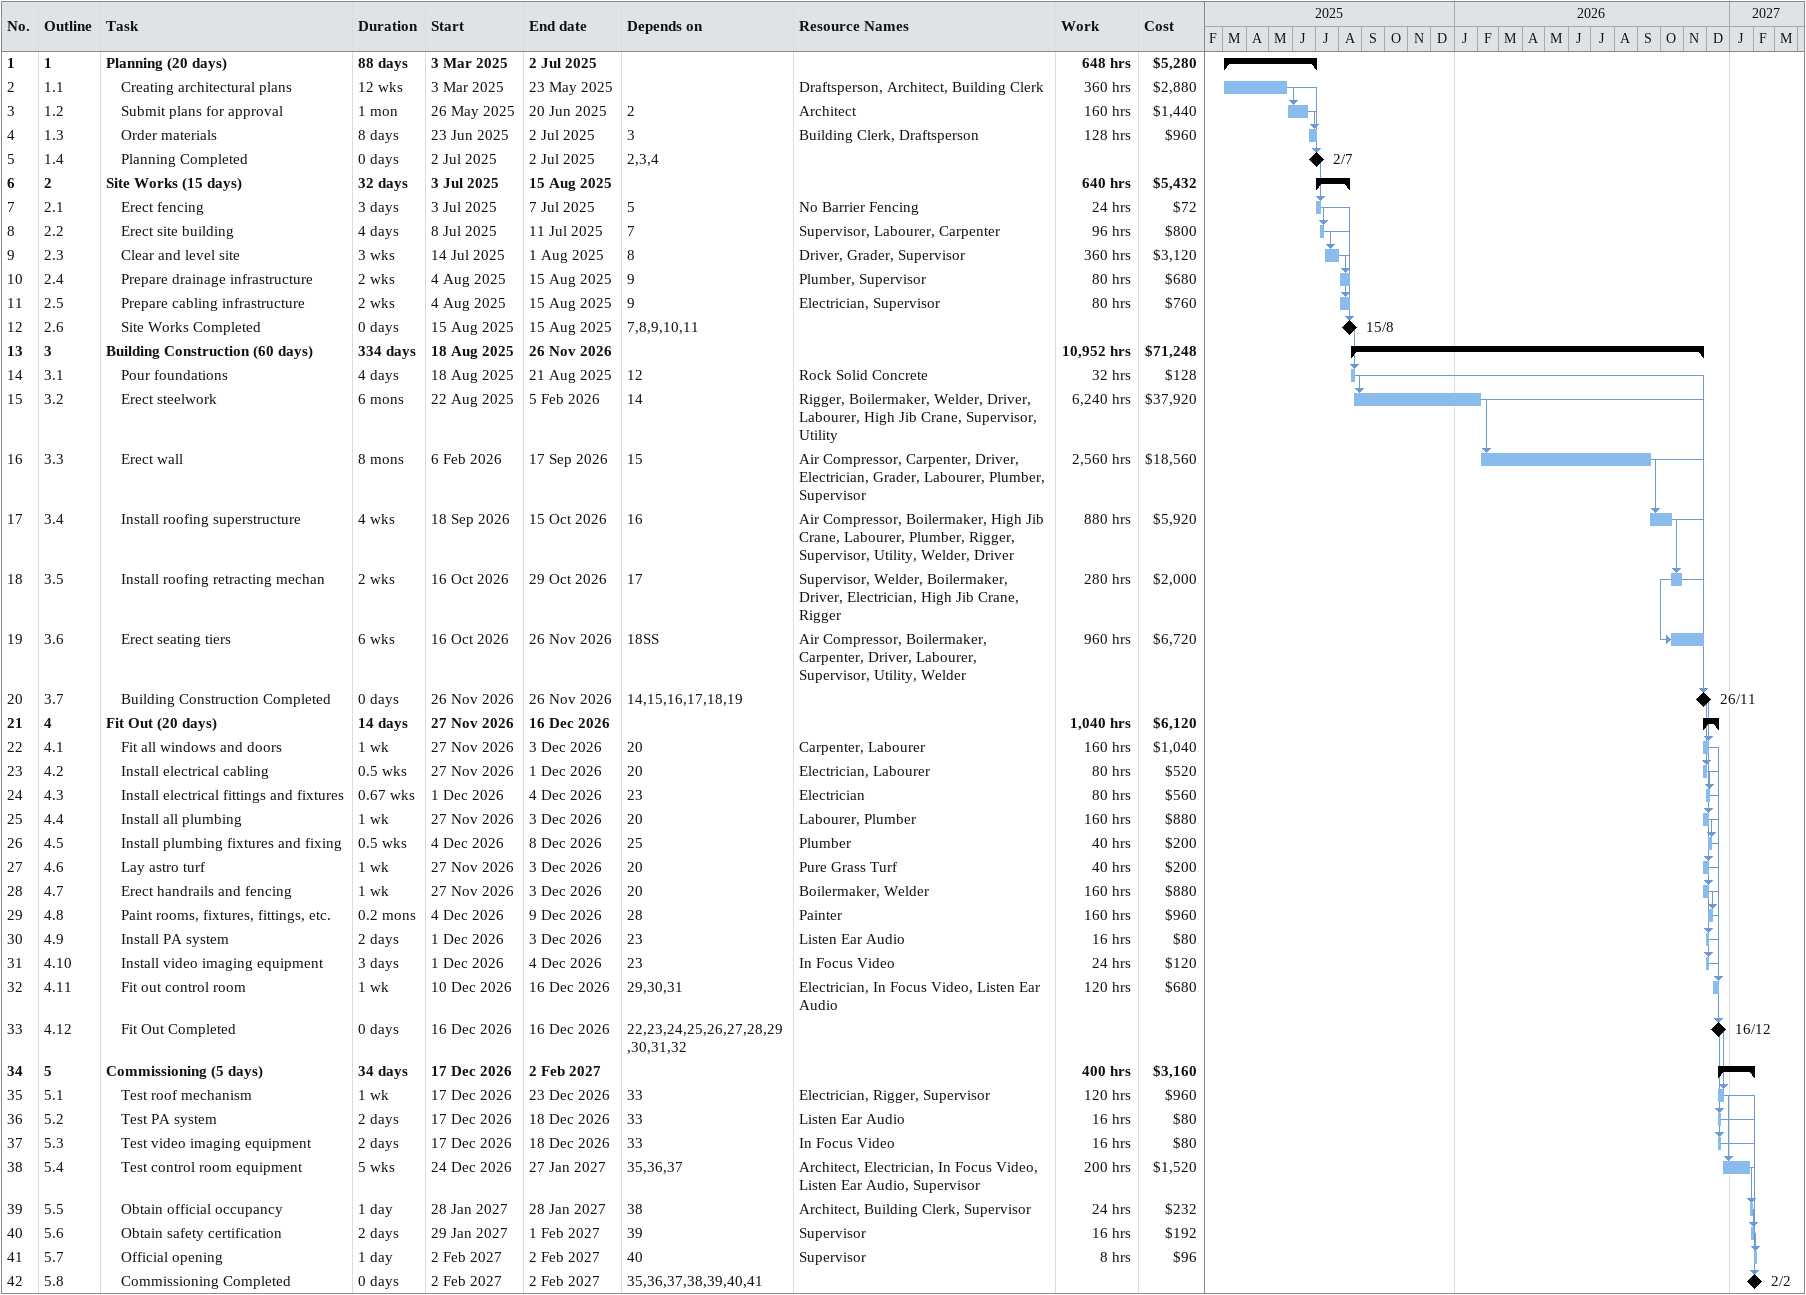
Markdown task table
| ID | WBS | Task | Duration | Start | Finish | Predecessors | Resources | Work (h) | Cost ($) |
|---|---|---|---|---|---|---|---|---|---|
| 1 | 1 | **Planning (20 days)** | 88d | 2025-03-03 | 2025-07-02 |  |  | 648 | 5280 |
| 2 | 1.1 | Creating architectural plans | 12w | 2025-03-03 | 2025-05-23 |  | Draftsperson, Architect, Building Clerk | 360 | 2880 |
| 3 | 1.2 | Submit plans for approval | 1mo | 2025-05-26 | 2025-06-20 | 2 | Architect | 160 | 1440 |
| 4 | 1.3 | Order materials | 8d | 2025-06-23 | 2025-07-02 | 3 | Building Clerk, Draftsperson | 128 | 960 |
| 5 | 1.4 | Planning Completed | 0d | 2025-07-02 | 2025-07-02 | 2, 3, 4 |  |  |  |
| 6 | 2 | **Site Works (15 days)** | 32d | 2025-07-03 | 2025-08-15 |  |  | 640 | 5432 |
| 7 | 2.1 | Erect fencing | 3d | 2025-07-03 | 2025-07-07 | 5 | No Barrier Fencing | 24 | 72 |
| 8 | 2.2 | Erect site building | 4d | 2025-07-08 | 2025-07-11 | 7 | Supervisor, Labourer, Carpenter | 96 | 800 |
| 9 | 2.3 | Clear and level site | 3w | 2025-07-14 | 2025-08-01 | 8 | Driver, Grader, Supervisor | 360 | 3120 |
| 10 | 2.4 | Prepare drainage infrastructure | 2w | 2025-08-04 | 2025-08-15 | 9 | Plumber, Supervisor | 80 | 680 |
| 11 | 2.5 | Prepare cabling infrastructure | 2w | 2025-08-04 | 2025-08-15 | 9 | Electrician, Supervisor | 80 | 760 |
| 12 | 2.6 | Site Works Completed | 0d | 2025-08-15 | 2025-08-15 | 7, 8, 9, 10, 11 |  |  |  |
| 13 | 3 | **Building Construction (60 days)** | 334d | 2025-08-18 | 2026-11-26 |  |  | 10952 | 71248 |
| 14 | 3.1 | Pour foundations | 4d | 2025-08-18 | 2025-08-21 | 12 | Rock Solid Concrete | 32 | 128 |
| 15 | 3.2 | Erect steelwork | 6mo | 2025-08-22 | 2026-02-05 | 14 | Rigger, Boilermaker, Welder, Driver, Labourer, High Jib Crane, Supervisor, Utility | 6240 | 37920 |
| 16 | 3.3 | Erect wall | 8mo | 2026-02-06 | 2026-09-17 | 15 | Air Compressor, Carpenter, Driver, Electrician, Grader, Labourer, Plumber, Supervisor | 2560 | 18560 |
| 17 | 3.4 | Install roofing superstructure | 4w | 2026-09-18 | 2026-10-15 | 16 | Air Compressor, Boilermaker, High Jib Crane, Labourer, Plumber, Rigger, Supervisor, Utility, Welder, Driver | 880 | 5920 |
| 18 | 3.5 | Install roofing retracting mechan | 2w | 2026-10-16 | 2026-10-29 | 17 | Supervisor, Welder, Boilermaker, Driver, Electrician, High Jib Crane, Rigger | 280 | 2000 |
| 19 | 3.6 | Erect seating tiers | 6w | 2026-10-16 | 2026-11-26 | 18SS | Air Compressor, Boilermaker, Carpenter, Driver, Labourer, Supervisor, Utility, Welder | 960 | 6720 |
| 20 | 3.7 | Building Construction Completed | 0d | 2026-11-26 | 2026-11-26 | 14, 15, 16, 17, 18, 19 |  |  |  |
| 21 | 4 | **Fit Out (20 days)** | 14d | 2026-11-27 | 2026-12-16 |  |  | 1040 | 6120 |
| 22 | 4.1 | Fit all windows and doors | 1w | 2026-11-27 | 2026-12-03 | 20 | Carpenter, Labourer | 160 | 1040 |
| 23 | 4.2 | Install electrical cabling | 0.5w | 2026-11-27 | 2026-12-01 | 20 | Electrician, Labourer | 80 | 520 |
| 24 | 4.3 | Install electrical fittings and fixtures | 0.67w | 2026-12-01 | 2026-12-04 | 23 | Electrician | 80 | 560 |
| 25 | 4.4 | Install all plumbing | 1w | 2026-11-27 | 2026-12-03 | 20 | Labourer, Plumber | 160 | 880 |
| 26 | 4.5 | Install plumbing fixtures and fixing | 0.5w | 2026-12-04 | 2026-12-08 | 25 | Plumber | 40 | 200 |
| 27 | 4.6 | Lay astro turf | 1w | 2026-11-27 | 2026-12-03 | 20 | Pure Grass Turf | 40 | 200 |
| 28 | 4.7 | Erect handrails and fencing | 1w | 2026-11-27 | 2026-12-03 | 20 | Boilermaker, Welder | 160 | 880 |
| 29 | 4.8 | Paint rooms, fixtures, fittings, etc. | 0.2mo | 2026-12-04 | 2026-12-09 | 28 | Painter | 160 | 960 |
| 30 | 4.9 | Install PA system | 2d | 2026-12-01 | 2026-12-03 | 23 | Listen Ear Audio | 16 | 80 |
| 31 | 4.10 | Install video imaging equipment | 3d | 2026-12-01 | 2026-12-04 | 23 | In Focus Video | 24 | 120 |
| 32 | 4.11 | Fit out control room | 1w | 2026-12-10 | 2026-12-16 | 29, 30, 31 | Electrician, In Focus Video, Listen Ear Audio | 120 | 680 |
| 33 | 4.12 | Fit Out Completed | 0d | 2026-12-16 | 2026-12-16 | 22, 23, 24, 25, 26, 27, 28, 29, 30, 31, 32 |  |  |  |
| 34 | 5 | **Commissioning (5 days)** | 34d | 2026-12-17 | 2027-02-02 |  |  | 400 | 3160 |
| 35 | 5.1 | Test roof mechanism | 1w | 2026-12-17 | 2026-12-23 | 33 | Electrician, Rigger, Supervisor | 120 | 960 |
| 36 | 5.2 | Test PA system | 2d | 2026-12-17 | 2026-12-18 | 33 | Listen Ear Audio | 16 | 80 |
| 37 | 5.3 | Test video imaging equipment | 2d | 2026-12-17 | 2026-12-18 | 33 | In Focus Video | 16 | 80 |
| 38 | 5.4 | Test control room equipment | 5w | 2026-12-24 | 2027-01-27 | 35, 36, 37 | Architect, Electrician, In Focus Video, Listen Ear Audio, Supervisor | 200 | 1520 |
| 39 | 5.5 | Obtain official occupancy | 1d | 2027-01-28 | 2027-01-28 | 38 | Architect, Building Clerk, Supervisor | 24 | 232 |
| 40 | 5.6 | Obtain safety certification | 2d | 2027-01-29 | 2027-02-01 | 39 | Supervisor | 16 | 192 |
| 41 | 5.7 | Official opening | 1d | 2027-02-02 | 2027-02-02 | 40 | Supervisor | 8 | 96 |
| 42 | 5.8 | Commissioning Completed | 0d | 2027-02-02 | 2027-02-02 | 35, 36, 37, 38, 39, 40, 41 |  |  |  |
